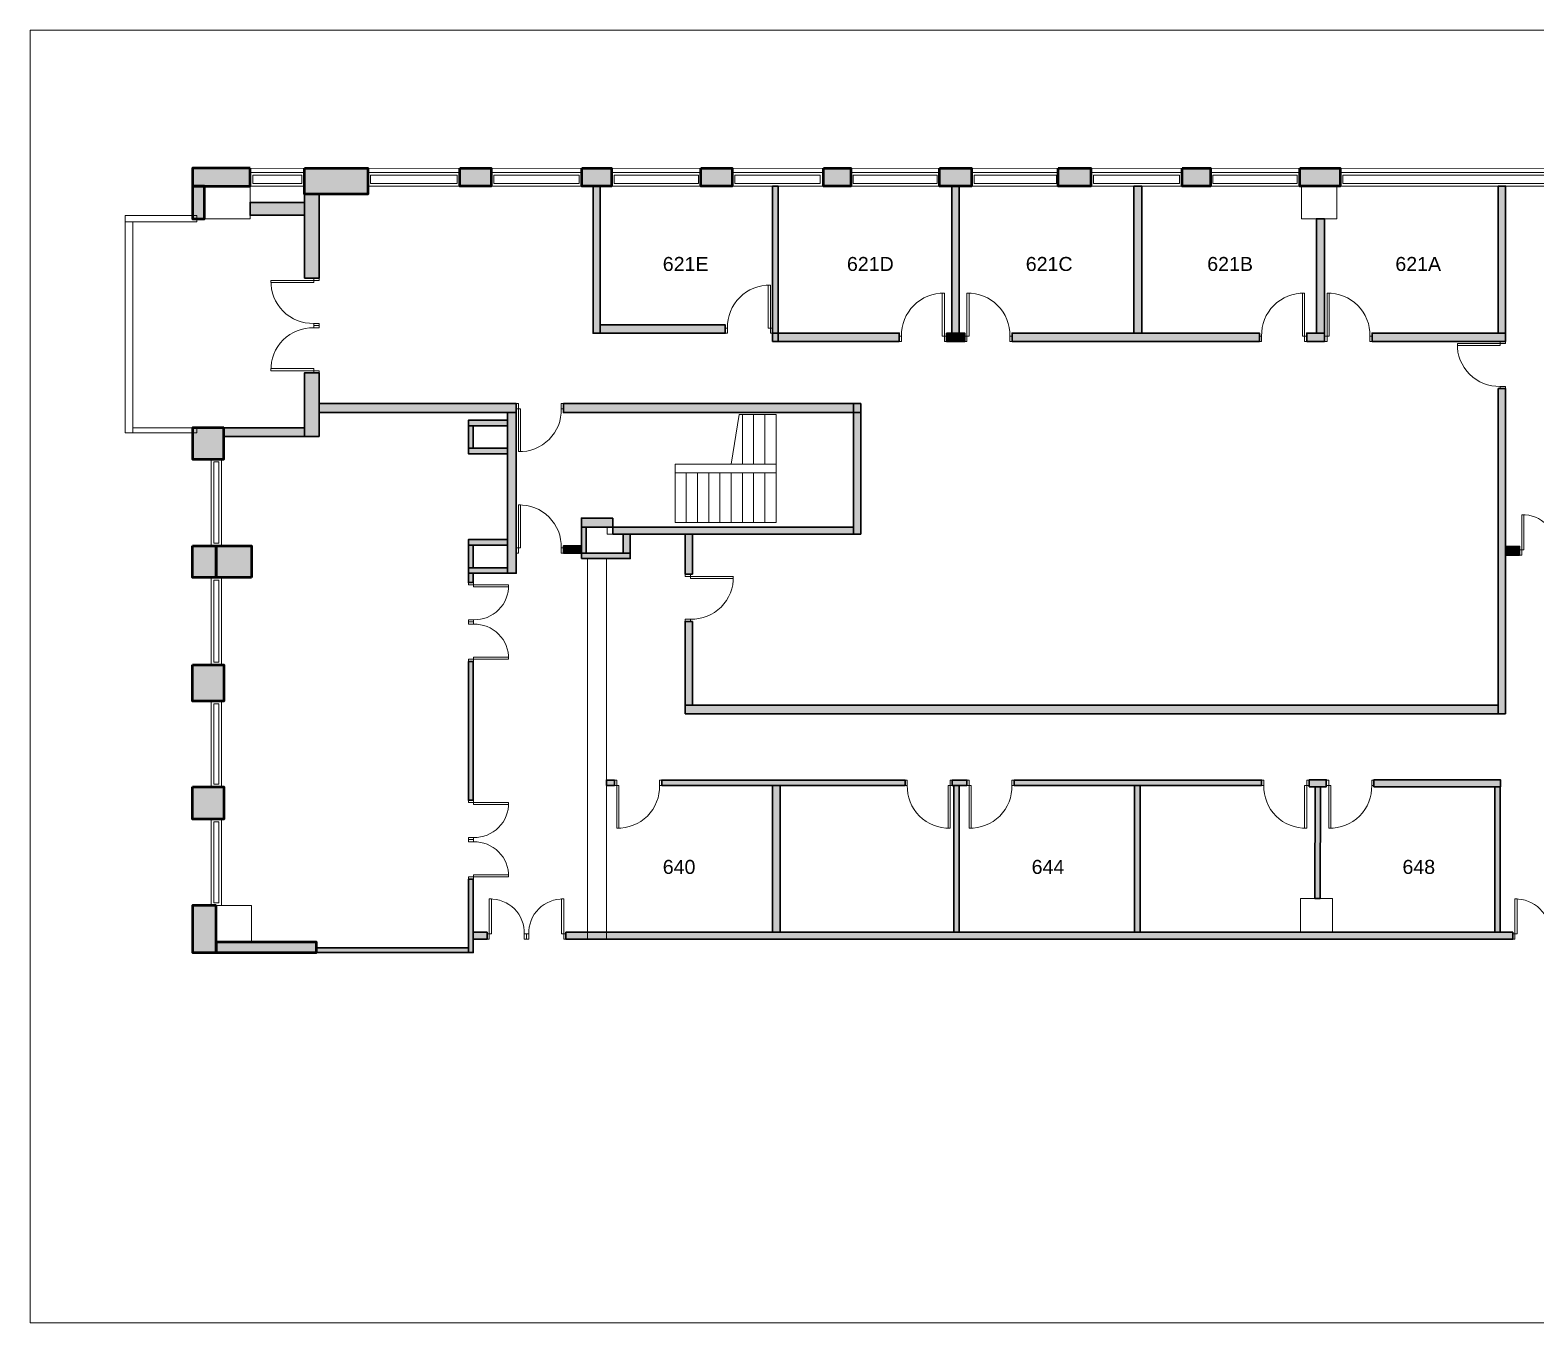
# Model space of a CAD drawing. Header units: millimetres. Extents: x 828494 to 5219521, y -272453 to 431064.
# Drawn here: x 2578504 to 2607153, y 12015 to 36612 of the extents above; entities that cross this region are included whole.
import ezdxf

# ---------------------------------------------------------------- set-up
doc = ezdxf.new("R2010")
doc.units = ezdxf.units.MM
doc.header["$LTSCALE"] = 5
doc.header["$MEASUREMENT"] = 0
doc.linetypes.add('1', pattern=[0])
for name, color, linetype, lineweight in [('Column-Mobius', 1, 'Continuous', 35), ('Elevation dark-Mobius', 40, 'Continuous', 18), ('Off-Mobius', 131, 'Continuous', 9), ('Sheet anno-Mobius', 7, '1', 13), ('Wall 150-Mobius', 50, 'Continuous', 30)]:
    doc.layers.add(name, color=color, linetype=linetype, lineweight=lineweight)
doc.styles.add('mobius1', font='arial.ttf')

# ---------------------------------------------------------------- blocks, each defined once
blk = doc.blocks.new('*U73')
for points in [[(-900, 100), (-858, 100), (-858, 0), (-900, 0)], [(0, 100), (-42, 100), (-42, 0), (0, 0)], [(-42, 0), (-42, -816), (-82, -816), (-82, 0)]]:
    blk.add_lwpolyline(points, close=True)
blk.add_arc((-65, -23), 793, 178.3123, 271.6877)
blk = doc.blocks.new('*U77')
for points in [[(42, 0), (42, 816), (82, 816), (82, 0)], [(0, -100), (42, -100), (42, 0), (0, 0)], [(900, -100), (858, -100), (858, 0), (900, 0)]]:
    blk.add_lwpolyline(points, close=True)
blk.add_arc((65, 23), 793, 358.3123, 91.6877)
blk = doc.blocks.new('*U78')
for points in [[(-750, 100), (-708, 100), (-708, 0), (-750, 0)], [(0, 100), (-42, 100), (-42, 0), (0, 0)], [(-42, 0), (-42, -666), (-82, -666), (-82, 0)]]:
    blk.add_lwpolyline(points, close=True)
blk.add_arc((-61, -19), 647, 178.3123, 271.6877)
blk = doc.blocks.new('*U75')
for points in [[(-42, 0), (-42, 816), (-82, 816), (-82, 0)], [(-900, -100), (-858, -100), (-858, 0), (-900, 0)], [(0, -100), (-42, -100), (-42, 0), (0, 0)]]:
    blk.add_lwpolyline(points, close=True)
blk.add_arc((-65, 23), 793, 88.3123, 181.6877)
blk = doc.blocks.new('*U85')
for points in [[(-900, 100), (-858, 100), (-858, 0), (-900, 0)], [(0, 100), (-42, 100), (-42, 0), (0, 0)], [(-42, 0), (-42, -816), (-82, -816), (-82, 0)]]:
    blk.add_lwpolyline(points, close=True)
blk.add_arc((-65, -23), 793, 178.3123, 271.6877)
blk = doc.blocks.new('*U74')
for points in [[(0, 100), (42, 100), (42, 0), (0, 0)], [(900, 100), (858, 100), (858, 0), (900, 0)], [(42, 0), (42, -816), (82, -816), (82, 0)]]:
    blk.add_lwpolyline(points, close=True)
blk.add_arc((65, -23), 793, 268.3123, 1.6877)
blk = doc.blocks.new('*U86')
for points in [[(-900, 100), (-858, 100), (-858, 0), (-900, 0)], [(0, 100), (-42, 100), (-42, 0), (0, 0)], [(-42, 0), (-42, -816), (-82, -816), (-82, 0)]]:
    blk.add_lwpolyline(points, close=True)
blk.add_arc((-65, -23), 793, 178.3123, 271.6877)

msp = doc.modelspace()

# ---------------------------------------------------------------- hatches: boundary and pattern name
at = {"layer": 'Sheet anno-Mobius', "true_color": 0x000000}
h = msp.add_hatch(color=18, dxfattribs=at)
h.dxf.hatch_style = 1
h.paths.add_polyline_path([(2582689.3, 33986.2), (2581592.1, 33986.2), (2581592.1, 33643.5), (2582689.3, 33643.5)])
h.paths.add_polyline_path([(2581821.3, 33643.5), (2581592.1, 33643.5), (2581592.1, 33021.5), (2581821.3, 33021.5)])
h.paths.add_polyline_path([(2583723.8, 33986.2), (2584927.5, 33986.2), (2584927.5, 33489.4), (2583723.8, 33489.4)])
h.paths.add_polyline_path([(2586681.7, 33986.2), (2587275, 33986.2), (2587275, 33643.5), (2586681.7, 33643.5)])
h.paths.add_polyline_path([(2588999.6, 33986.2), (2589567.4, 33986.2), (2589567.4, 33643.5), (2588999.6, 33643.5)])
h.paths.add_polyline_path([(2591263.7, 33986.2), (2591862, 33986.2), (2591862, 33643.5), (2591263.7, 33643.5)], flags=17)
h.paths.add_polyline_path([(2591263.7, 33986.2), (2591862, 33986.2), (2591862, 33643.5), (2591263.7, 33643.5)], flags=17)
h.paths.add_polyline_path([(2593601.6, 33986.2), (2594116.4, 33986.2), (2594116.4, 33643.5), (2593601.6, 33643.5)])
h.paths.add_polyline_path([(2595803.3, 33986.2), (2596417.6, 33986.2), (2596417.6, 33643.5), (2595803.3, 33643.5)])
h.paths.add_polyline_path([(2598064.4, 33986.2), (2598683.7, 33986.2), (2598683.7, 33643.5), (2598064.4, 33643.5)])
h.paths.add_polyline_path([(2600424.5, 33986.2), (2600959.6, 33986.2), (2600959.6, 33643.5), (2600424.5, 33643.5)])
h.paths.add_polyline_path([(2602661.8, 33986.2), (2603428.8, 33986.2), (2603428.8, 33643.5), (2602661.8, 33643.5)])
h.paths.add_polyline_path([(2610080, 31439.7), (2611463, 31439.7), (2611463, 31749.2), (2610080, 31749.2)])
h.paths.add_polyline_path([(2609802, 30994.2), (2610080, 30994.2), (2610080, 31749.2), (2609802, 31749.2)])
h.paths.add_polyline_path([(2611865.5, 31749.2), (2611463, 31749.2), (2611463, 29516), (2611865.5, 29516)])
h.paths.add_polyline_path([(2611463, 29516), (2610080, 29516), (2610080, 29732.7), (2611463, 29732.7)])
h.paths.add_polyline_path([(2609802, 29516), (2610080, 29516), (2610080, 30122.2), (2609802, 30122.2)])
h.paths.add_polyline_path([(2610080, 29112.7), (2611463, 29112.7), (2611463, 29350), (2610080, 29350)])
h.paths.add_polyline_path([(2609802, 28743.7), (2610080, 28743.7), (2610080, 29350), (2609802, 29350)])
h.paths.add_polyline_path([(2611865.5, 29350), (2611463, 29350), (2611463, 27152.7), (2611865.5, 27152.7)])
h.paths.add_polyline_path([(2611463, 27152.7), (2609802, 27152.7), (2609802, 27369.5), (2611463, 27369.5)])
h.paths.add_polyline_path([(2609802, 27369.5), (2610080, 27369.5), (2610080, 27856.7), (2609802, 27856.7)])
h.paths.add_polyline_path([(2630982.5, 31811.2), (2627439.5, 31811.2), (2627439.5, 31612.2), (2630982.5, 31612.2)])
h.paths.add_polyline_path([(2628076, 31612.2), (2627439.5, 31612.2), (2627439.5, 28591.2), (2628076, 28591.2)])
h.paths.add_polyline_path([(2630982.5, 31612.2), (2630626, 31612.2), (2630626, 28591.2), (2630982.5, 28591.2)])
h.paths.add_polyline_path([(2628809, 28591.2), (2628076, 28591.2), (2628076, 28756.7), (2628809, 28756.7)])
h.paths.add_polyline_path([(2630626, 28591.2), (2629856.8, 28591.2), (2629856.8, 28756.7), (2630626, 28756.7)])
h.paths.add_polyline_path([(2631527.1, 33643.5), (2630858, 33643.5), (2630858, 33025.2), (2631527.1, 33025.2)])
h.paths.add_polyline_path([(2631775.5, 26804.2), (2631521, 26804.2), (2631521, 26185.2), (2631775.5, 26185.2)])
h.paths.add_polyline_path([(2631775.5, 24565.7), (2631357.5, 24565.7), (2631357.5, 23861.2), (2631775.5, 23861.2)])
h.paths.add_polyline_path([(2631775.5, 22223.2), (2631357.5, 22223.2), (2631357.5, 21586.2), (2631775.5, 21586.2)])
edge = h.paths.add_edge_path()
edge.add_line((2631410, 32169.2), (2630858, 32169.2))
edge.add_line((2630858, 32169.2), (2630858, 31811.2))
edge.add_line((2630858, 31811.2), (2630982.5, 31811.2))
edge.add_line((2630982.5, 31811.2), (2630982.5, 28601.7))
edge.add_line((2630982.5, 28601.7), (2631528, 28601.7))
edge.add_line((2631528, 28601.7), (2631528, 32169.2))
edge.add_line((2631528, 32169.2), (2630866.5, 32169.2))
h = msp.add_hatch(color=18, dxfattribs=at)
h.dxf.hatch_style = 1
h.paths.add_polyline_path([(2589352.8, 33643.5), (2589214.3, 33643.5), (2589214.3, 30843.6), (2589352.8, 30843.6)])
h.paths.add_polyline_path([(2592736, 33643.5), (2592631, 33643.5), (2592631, 30690.2), (2592736, 30690.2)])
h.paths.add_polyline_path([(2608431, 33643.5), (2631527.1, 33643.5), (2631527.1, 33966.1), (2608431, 33966.1)])
h.paths.add_polyline_path([(2608789, 32856.2), (2608635.5, 32856.2), (2608635.5, 33643.5), (2608789, 33643.5)])
h.paths.add_polyline_path([(2609286, 33015.7), (2609132.5, 33015.7), (2609132.5, 33643.5), (2609286, 33643.5)])
h.paths.add_polyline_path([(2608789, 33015.7), (2609132.5, 33015.7), (2609132.5, 33120.2), (2608789, 33120.2)])
h.paths.add_polyline_path([(2609802, 30994.2), (2610080, 30994.2), (2610080, 31749.2), (2609802, 31749.2)])
h.paths.add_polyline_path([(2609636, 31749.2), (2609802, 31749.2), (2609802, 30994.2), (2609636, 30994.2)])
h.paths.add_polyline_path([(2608343.5, 31586.7), (2609636, 31586.7), (2609636, 31749.2), (2608343.5, 31749.2)])
h.paths.add_polyline_path([(2609636, 30122.2), (2609802, 30122.2), (2609802, 28743.7), (2609636, 28743.7)])
h.paths.add_polyline_path([(2608635.5, 27331.2), (2609636, 27331.2), (2609636, 27152.7), (2608635.5, 27152.7)])
h.paths.add_polyline_path([(2609636, 27856.7), (2609802, 27856.7), (2609802, 27152.7), (2609636, 27152.7)])
h.paths.add_polyline_path([(2608343.5, 26623.7), (2613281.5, 26623.7), (2613281.5, 26786.7), (2608343.5, 26786.7)])
h.paths.add_polyline_path([(2608635.5, 27152.7), (2608774, 27152.7), (2608774, 26786.7), (2608635.5, 26786.7)])
h.paths.add_polyline_path([(2606575, 23605), (2606436.5, 23605), (2606436.5, 29790.2), (2606575, 29790.2)])
h.paths.add_polyline_path([(2588652, 29507.2), (2594308.5, 29507.2), (2594308.5, 29335.4), (2588652, 29335.4)])
h.paths.add_polyline_path([(2594308.5, 27018.7), (2594167.5, 27018.7), (2594167.5, 29335.4), (2594308.5, 29335.4)])
h.paths.add_polyline_path([(2589592, 27018.7), (2594167.5, 27018.7), (2594167.5, 27152.2), (2589592, 27152.2)])
h.paths.add_polyline_path([(2589922.5, 27018.7), (2589785, 27018.7), (2589785, 26659.7), (2589922.5, 26659.7)])
h.paths.add_polyline_path([(2589592, 27328.7), (2588993.5, 27328.7), (2588993.5, 27152.2), (2589592, 27152.2)])
h.paths.add_polyline_path([(2588993.5, 27152.2), (2589086.5, 27152.2), (2589086.5, 26659.7), (2588993.5, 26659.7)])
h.paths.add_polyline_path([(2588993.5, 26558.2), (2589922.5, 26558.2), (2589922.5, 26659.7), (2588993.5, 26659.7)])
h = msp.add_hatch(color=18, dxfattribs=at)
h.dxf.hatch_style = 1
h.paths.add_polyline_path([(2591263.7, 33986.2), (2591862, 33986.2), (2591862, 33643.5), (2591263.7, 33643.5)])
h = msp.add_hatch(color=18, dxfattribs=at)
h.dxf.hatch_style = 1
h.paths.add_polyline_path([(2596179.7, 30848.7), (2596041.2, 30848.7), (2596041.2, 33643.5), (2596179.7, 33643.5)])
h.paths.add_polyline_path([(2597186.5, 30690.2), (2601892.5, 30690.2), (2601892.5, 30848.7), (2597186.5, 30848.7)])
h.paths.add_polyline_path([(2599656, 33643.5), (2599506.5, 33643.5), (2599506.5, 30848.7), (2599656, 30848.7)])
h.paths.add_polyline_path([(2603129, 33021.5), (2602976.5, 33021.5), (2602976.5, 30848.7), (2603129, 30848.7)])
h.paths.add_polyline_path([(2602792.5, 30690.2), (2603133.5, 30690.2), (2603133.5, 30848.7), (2602792.5, 30848.7)])
h.paths.add_polyline_path([(2604037.5, 30690.2), (2606575, 30690.2), (2606575, 30848.7), (2604037.5, 30848.7)])
h.paths.add_polyline_path([(2606575, 30848.7), (2606436.5, 30848.7), (2606436.5, 33643.5), (2606575, 33643.5)])
h = msp.add_hatch(color=18, dxfattribs=at)
h.dxf.hatch_style = 1
h.paths.add_polyline_path([(2583723.8, 31890), (2584001, 31890), (2584001, 33489.4), (2583723.8, 33489.4)])
h.paths.add_polyline_path([(2583723.8, 33088.5), (2582689.3, 33088.5), (2582689.3, 33332.5), (2583723.8, 33332.5)])
h = msp.add_hatch(color=18, dxfattribs=at)
h.dxf.hatch_style = 1
h.paths.add_polyline_path([(2589352.8, 30843.6), (2591731, 30843.6), (2591731, 31002.1), (2589352.8, 31002.1)])
h = msp.add_hatch(color=18, dxfattribs=at)
h.dxf.hatch_style = 1
h.paths.add_polyline_path([(2592631, 30690.2), (2595041.5, 30690.2), (2595041.5, 30848.7), (2592631, 30848.7)])
h = msp.add_hatch(color=18, dxfattribs=at)
h.dxf.hatch_style = 1
h.paths.add_polyline_path([(2595941.5, 30848.7), (2596286.5, 30848.7), (2596286.5, 30690.2), (2595941.5, 30690.2)])
h = msp.add_hatch(color=18, dxfattribs=at)
h.dxf.hatch_style = 1
h.paths.add_polyline_path([(2587752, 29507.2), (2584001, 29507.2), (2584001, 29335.4), (2587752, 29335.4)])
h.paths.add_polyline_path([(2583723.8, 28881), (2584001, 28881), (2584001, 30090), (2583723.8, 30090)])
h.paths.add_polyline_path([(2582190.8, 29045.9), (2583723.8, 29045.9), (2583723.8, 28881), (2582190.8, 28881)])
at = {"layer": 'Sheet anno-Mobius', "true_color": 0xffffff}
h = msp.add_hatch(color=7, dxfattribs=at)
h.dxf.hatch_style = 1
h.paths.add_polyline_path([(2587585, 29335.4), (2587752, 29335.4), (2587752, 26277.5), (2587585, 26277.5)])
at = {"layer": 'Sheet anno-Mobius', "true_color": 0x000000}
h = msp.add_hatch(color=18, dxfattribs=at)
h.dxf.hatch_style = 1
h.paths.add_polyline_path([(2587585, 29335.4), (2587752, 29335.4), (2587752, 26277.5), (2587585, 26277.5)])
h = msp.add_hatch(color=18, dxfattribs=at)
h.dxf.hatch_style = 1
h.paths.add_polyline_path([(2582190.8, 29045.9), (2581592.1, 29045.9), (2581592.1, 28447.5), (2582190.8, 28447.5)])
h.paths.add_polyline_path([(2582719, 26194.9), (2582046.3, 26194.9), (2582046.3, 26798.4), (2582719, 26798.4)])
h.paths.add_polyline_path([(2581592.1, 26798.4), (2582046.3, 26798.4), (2582046.3, 26194.9), (2581592.1, 26194.9)])
h.paths.add_polyline_path([(2581592.1, 24534.4), (2582190.8, 24534.4), (2582190.8, 23846.3), (2581592.1, 23846.3)])
h.paths.add_polyline_path([(2581592.1, 22216.2), (2582190.8, 22216.2), (2582190.8, 21600.2), (2581592.1, 21600.2)])
h.paths.add_polyline_path([(2582046.3, 19954), (2581592.1, 19954), (2581592.1, 19060.3), (2582046.3, 19060.3)])
h.paths.add_polyline_path([(2582046.3, 19060.3), (2583950.9, 19060.3), (2583950.9, 19256.4), (2582046.3, 19256.4)])
h = msp.add_hatch(color=18, dxfattribs=at)
h.dxf.hatch_style = 1
h.paths.add_polyline_path([(2586842, 26277.5), (2586935, 26277.5), (2586935, 26101), (2586842, 26101)])
h.paths.add_polyline_path([(2586842, 26812), (2586934.5, 26812), (2586934.5, 26383), (2586842, 26383)])
h.paths.add_polyline_path([(2587585, 26812), (2586842, 26812), (2586842, 26917.5), (2587585, 26917.5)])
h.paths.add_polyline_path([(2587585, 26277.5), (2586842, 26277.5), (2586842, 26383), (2587585, 26383)])
h.paths.add_polyline_path([(2586842, 29084.5), (2586934.5, 29084.5), (2586934.5, 28655.5), (2586842, 28655.5)])
h.paths.add_polyline_path([(2587585, 29084.5), (2586842, 29084.5), (2586842, 29190), (2587585, 29190)])
h.paths.add_polyline_path([(2587585, 28550), (2586842, 28550), (2586842, 28655.5), (2587585, 28655.5)])
h.paths.add_polyline_path([(2583950.9, 19060.3), (2583950.9, 19153.3), (2586842, 19153.3), (2586842, 19060.3)])
h.paths.add_polyline_path([(2586842, 20459), (2586935, 20459), (2586935, 19060.3), (2586842, 19060.3)])
h.paths.add_polyline_path([(2587199, 19314.5), (2586935, 19314.5), (2586935, 19447.5), (2587199, 19447.5)])
h.paths.add_polyline_path([(2586842, 24601), (2586935, 24601), (2586935, 21959), (2586842, 21959)])
h = msp.add_hatch(color=18, dxfattribs=at)
h.dxf.hatch_style = 1
h.paths.add_polyline_path([(2591104.5, 27018.7), (2590967, 27018.7), (2590967, 26261), (2591104.5, 26261)])
h = msp.add_hatch(color=18, dxfattribs=at)
h.dxf.hatch_style = 1
h.paths.add_polyline_path([(2588652.1, 26661.2), (2588993.5, 26661.2), (2588993.5, 26798.4), (2588652.1, 26798.4)])
h = msp.add_hatch(color=18, dxfattribs=at)
h.dxf.hatch_style = 1
h.paths.add_polyline_path([(2606575, 26786.7), (2606843.5, 26786.7), (2606843.5, 26623.7), (2606575, 26623.7)])
h = msp.add_hatch(color=18, dxfattribs=at)
h.dxf.hatch_style = 1
h.paths.add_polyline_path([(2591104.5, 25361), (2590967, 25361), (2590967, 23768), (2591104.5, 23768)])
h = msp.add_hatch(color=18, dxfattribs=at)
h.dxf.hatch_style = 1
h.paths.add_polyline_path([(2590967, 23605), (2606436.5, 23605), (2606436.5, 23768), (2590967, 23768)])
h = msp.add_hatch(color=18, dxfattribs=at)
h.dxf.hatch_style = 1
h.paths.add_polyline_path([(2595150, 22342), (2590522.5, 22342), (2590522.5, 22242), (2595150, 22242)])
h.paths.add_polyline_path([(2592631, 22242), (2592772.5, 22242), (2592772.5, 19447.5), (2592631, 19447.5)])
h.paths.add_polyline_path([(2589622.5, 22342), (2589467.5, 22342), (2589467.5, 22242), (2589622.5, 22242)])
h.paths.add_polyline_path([(2606712.5, 19314.5), (2588699, 19314.5), (2588699, 19447.5), (2606712.5, 19447.5)])
h.paths.add_polyline_path([(2596079.5, 22242), (2596183, 22242), (2596183, 19447.5), (2596079.5, 19447.5)])
h.paths.add_polyline_path([(2599517.5, 22242), (2599621, 22242), (2599621, 19447.5), (2599517.5, 19447.5)])
h.paths.add_polyline_path([(2597226.5, 22342), (2601934.5, 22342), (2601934.5, 22242), (2597226.5, 22242)])
h.paths.add_polyline_path([(2596050, 22342), (2596326.5, 22342), (2596326.5, 22242), (2596050, 22242)])
h.paths.add_polyline_path([(2602951.5, 22217), (2603055, 22217), (2603051.5, 20091), (2602948, 20091)])
h.paths.add_polyline_path([(2602842, 22217), (2603164.5, 22217), (2603164.5, 22350), (2602842, 22350)])
h.paths.add_polyline_path([(2604072, 22217), (2606476.6, 22217), (2606476.6, 22350), (2604072, 22350)])
h.paths.add_polyline_path([(2606373, 22217), (2606476.5, 22217), (2606473, 19447.5), (2606369.5, 19447.5)])

# ---------------------------------------------------------------- linework, layer by layer
at = {"color": 240, "lineweight": 50, "true_color": 0xed1f24}
for points in [[(2591263.7, 33986.2), (2591862, 33986.2), (2591862, 33643.5), (2591263.7, 33643.5)], [(2598064.4, 33986.2), (2598683.7, 33986.2), (2598683.7, 33643.5), (2598064.4, 33643.5)], [(2600424.5, 33986.2), (2600959.6, 33986.2), (2600959.6, 33643.5), (2600424.5, 33643.5)]]:
    msp.add_lwpolyline(points, close=True, dxfattribs=at)
at = {"layer": 'Column-Mobius', "color": 18, "lineweight": 50, "true_color": 0x000000}
for points in [[(2582689.3, 33986.2), (2581592.1, 33986.2), (2581592.1, 33643.5), (2582689.3, 33643.5)], [(2583723.8, 33986.2), (2584927.5, 33986.2), (2584927.5, 33489.4), (2583723.8, 33489.4)], [(2586681.7, 33986.2), (2587275, 33986.2), (2587275, 33643.5), (2586681.7, 33643.5)], [(2588999.6, 33986.2), (2589567.4, 33986.2), (2589567.4, 33643.5), (2588999.6, 33643.5)], [(2588999.6, 33986.2), (2589567.4, 33986.2), (2589567.4, 33643.5), (2588999.6, 33643.5)], [(2591263.7, 33986.2), (2591862, 33986.2), (2591862, 33643.5), (2591263.7, 33643.5)], [(2593601.6, 33986.2), (2594116.4, 33986.2), (2594116.4, 33643.5), (2593601.6, 33643.5)], [(2595803.3, 33986.2), (2596417.6, 33986.2), (2596417.6, 33643.5), (2595803.3, 33643.5)], [(2595803.3, 33986.2), (2596417.6, 33986.2), (2596417.6, 33643.5), (2595803.3, 33643.5)], [(2598064.4, 33986.2), (2598683.7, 33986.2), (2598683.7, 33643.5), (2598064.4, 33643.5)], [(2600424.5, 33986.2), (2600959.6, 33986.2), (2600959.6, 33643.5), (2600424.5, 33643.5)], [(2602661.8, 33986.2), (2603428.8, 33986.2), (2603428.8, 33643.5), (2602661.8, 33643.5)], [(2602661.8, 33986.2), (2603428.8, 33986.2), (2603428.8, 33643.5), (2602661.8, 33643.5)], [(2581821.3, 33643.5), (2581592.1, 33643.5), (2581592.1, 33021.5), (2581821.3, 33021.5)], [(2582190.8, 29045.9), (2581592.1, 29045.9), (2581592.1, 28447.5), (2582190.8, 28447.5)], [(2581592.1, 26798.4), (2582046.3, 26798.4), (2582046.3, 26194.9), (2581592.1, 26194.9)], [(2582719, 26194.9), (2582046.3, 26194.9), (2582046.3, 26798.4), (2582719, 26798.4)], [(2581592.1, 24534.4), (2582190.8, 24534.4), (2582190.8, 23846.3), (2581592.1, 23846.3)], [(2581592.1, 22216.2), (2582190.8, 22216.2), (2582190.8, 21600.2), (2581592.1, 21600.2)], [(2582046.3, 19954), (2581592.1, 19954), (2581592.1, 19060.3), (2582046.3, 19060.3)], [(2582046.3, 19060.3), (2583950.9, 19060.3), (2583950.9, 19256.4), (2582046.3, 19256.4)]]:
    msp.add_lwpolyline(points, close=True, dxfattribs=at)
at = {"layer": 'Elevation dark-Mobius'}
for p, q in [((2581592.1, 33986.2), (2582689.3, 33986.2)), ((2581592.1, 33986.2), (2631527.1, 33966.1)), ((2603428.8, 33986.2), (2602661.8, 33986.2))]:
    msp.add_line(p, q, dxfattribs=at)
for points in [[(2578504, 36611.7), (2633695, 36611.7), (2633695, 12014.7), (2578504, 12014.7)], [(2582689.3, 33905), (2583723.8, 33905), (2583723.8, 33643.5), (2582689.3, 33643.5)], [(2582739.3, 33855), (2583673.8, 33855), (2583673.8, 33693.5), (2582739.3, 33693.5)], [(2584927.5, 33905), (2586681.7, 33905), (2586681.7, 33643.5), (2584927.5, 33643.5)], [(2584977.5, 33855), (2586631.7, 33855), (2586631.7, 33693.5), (2584977.5, 33693.5)], [(2587275, 33905), (2588999.6, 33905), (2588999.6, 33643.5), (2587275, 33643.5)], [(2587325, 33855), (2588949.6, 33855), (2588949.6, 33693.5), (2587325, 33693.5)], [(2589567.4, 33905), (2591263.7, 33905), (2591263.7, 33643.5), (2589567.4, 33643.5)], [(2589617.4, 33855), (2591218, 33855), (2591218, 33693.5), (2589617.4, 33693.5)], [(2591862, 33905), (2593601.6, 33905), (2593601.6, 33643.5), (2591862, 33643.5)], [(2591912, 33855), (2593536.6, 33855), (2593536.6, 33693.5), (2591912, 33693.5)], [(2594116.4, 33905), (2595803.3, 33905), (2595803.3, 33643.5), (2594116.4, 33643.5)], [(2594166.4, 33855), (2595759, 33855), (2595759, 33693.5), (2594166.4, 33693.5)], [(2596417.6, 33905), (2598064.4, 33905), (2598064.4, 33643.5), (2596417.6, 33643.5)], [(2596467.6, 33855), (2598031, 33855), (2598031, 33693.5), (2596467.6, 33693.5)], [(2598683.7, 33643.5), (2600424.5, 33643.5), (2600424.5, 33905), (2598683.7, 33905)], [(2598733.7, 33693.5), (2600374.5, 33693.5), (2600374.5, 33855), (2598733.7, 33855)], [(2600959.6, 33643.5), (2602661.8, 33643.5), (2602661.8, 33905), (2600959.6, 33905)], [(2601009.6, 33693.5), (2602611.8, 33693.5), (2602611.8, 33855), (2601009.6, 33855)], [(2603428.8, 33643.5), (2608431, 33643.5), (2608431, 33905), (2603428.8, 33905)], [(2603478.8, 33693.5), (2608381, 33693.5), (2608381, 33855), (2603478.8, 33855)], [(2582689.3, 33021.5), (2581821.3, 33021.5), (2581821.3, 33643.5), (2582689.3, 33643.5)], [(2603368, 33021.5), (2602692.5, 33021.5), (2602692.5, 33643.5), (2603368, 33643.5)], [(2580310, 33082), (2581674, 33082), (2581674, 32966.5), (2580310, 32966.5)], [(2580310, 32966.5), (2580460, 32966.5), (2580460, 28948.4), (2580310, 28948.4)], [(2592055.8, 28354.7), (2591842.2, 28354.7), (2591993.5, 29301.2), (2592055.8, 29301.2)], [(2592269.2, 28354.7), (2592055.8, 28354.7), (2592055.8, 29301.2), (2592269.2, 29301.2)], [(2592482.8, 28354.7), (2592269.2, 28354.7), (2592269.2, 29301.2), (2592482.8, 29301.2)], [(2592696.2, 28354.7), (2592482.8, 28354.7), (2592482.8, 29301.2), (2592696.2, 29301.2)], [(2580460, 28948.4), (2581674, 28948.4), (2581674, 29045.9), (2580460, 29045.9)], [(2582146, 28447.5), (2581951, 28447.5), (2581951, 26803.1), (2582146, 26803.1)], [(2582096, 28397.5), (2582001, 28397.5), (2582001, 26853.1), (2582096, 26853.1)], [(2592696.2, 28189.7), (2590774.8, 28189.7), (2590774.8, 28354.7), (2592696.2, 28354.7)], [(2590988.2, 28189.7), (2590774.8, 28189.7), (2590774.8, 27243.2), (2590988.2, 27243.2)], [(2591201.8, 28189.7), (2590988.2, 28189.7), (2590988.2, 27243.2), (2591201.8, 27243.2)], [(2591415.2, 28189.7), (2591201.8, 28189.7), (2591201.8, 27243.2), (2591415.2, 27243.2)], [(2591628.8, 28189.7), (2591415.2, 28189.7), (2591415.2, 27243.2), (2591628.8, 27243.2)], [(2591842.2, 28189.7), (2591628.8, 28189.7), (2591628.8, 27243.2), (2591842.2, 27243.2)], [(2592055.8, 28189.7), (2591842.2, 28189.7), (2591842.2, 27243.2), (2592055.8, 27243.2)], [(2592269.2, 28189.7), (2592055.8, 28189.7), (2592055.8, 27243.2), (2592269.2, 27243.2)], [(2592482.8, 28189.7), (2592269.2, 28189.7), (2592269.2, 27243.2), (2592482.8, 27243.2)], [(2592696.2, 28189.7), (2592482.8, 28189.7), (2592482.8, 27243.2), (2592696.2, 27243.2)], [(2589484, 27018.7), (2589592, 27018.7), (2589592, 27152.2), (2589484, 27152.2)], [(2589112, 26558.2), (2589467.5, 26558.2), (2589467.5, 19314.5), (2589112, 19314.5)], [(2582146, 26194.9), (2581951, 26194.9), (2581949.8, 24534.4), (2582144.8, 24534.4)], [(2582096, 26144.9), (2582001, 26144.9), (2581999.8, 24584.4), (2582094.8, 24584.4)], [(2582146, 23846.3), (2581951, 23846.3), (2581949.8, 22216.2), (2582144.8, 22216.2)], [(2582096, 23796.3), (2582001, 23796.3), (2581999.8, 22266.2), (2582094.8, 22266.2)], [(2582146, 21600.2), (2581951, 21600.2), (2581949.8, 19954), (2582144.8, 19954)], [(2582096, 21550.2), (2582001, 21550.2), (2581999.8, 20004), (2582094.8, 20004)], [(2603283, 20091), (2602673, 20091), (2602673, 19447.5), (2603283, 19447.5)], [(2582718.5, 19954), (2582046.3, 19954), (2582046.3, 19256.4), (2582718.5, 19256.4)]]:
    msp.add_lwpolyline(points, close=True, dxfattribs=at)
at = {"layer": 'Wall 150-Mobius'}
for points in [[(2589352.8, 30843.6), (2589214.3, 30843.6), (2589214.3, 33643.5), (2589352.8, 33643.5)], [(2589352.8, 30843.6), (2589214.3, 30843.6), (2589214.3, 33643.5), (2589352.8, 33643.5)], [(2592736, 30690.2), (2592631, 30690.2), (2592631, 33643.5), (2592736, 33643.5)], [(2592736, 30848.7), (2592631, 30848.7), (2592631, 33643.5), (2592736, 33643.5)], [(2596179.7, 30848.7), (2596041.2, 30848.7), (2596041.2, 33643.5), (2596179.7, 33643.5)], [(2599656, 33643.5), (2599506.5, 33643.5), (2599506.5, 30848.7), (2599656, 30848.7)], [(2606575, 30848.7), (2606436.5, 30848.7), (2606436.5, 33643.5), (2606575, 33643.5)], [(2583723.8, 33088.5), (2582689.3, 33088.5), (2582689.3, 33332.5), (2583723.8, 33332.5)], [(2583723.8, 31890), (2584001, 31890), (2584001, 33489.4), (2583723.8, 33489.4)], [(2603129, 33021.5), (2602976.5, 33021.5), (2602976.5, 30848.7), (2603129, 30848.7)], [(2589352.8, 30843.6), (2591731, 30843.6), (2591731, 31002.1), (2589352.8, 31002.1)], [(2592631, 30690.2), (2595041.5, 30690.2), (2595041.5, 30848.7), (2592631, 30848.7)], [(2595941.5, 30848.7), (2596286.5, 30848.7), (2596286.5, 30690.2), (2595941.5, 30690.2)], [(2597186.5, 30690.2), (2601892.5, 30690.2), (2601892.5, 30848.7), (2597186.5, 30848.7)], [(2602792.5, 30690.2), (2603133.5, 30690.2), (2603133.5, 30848.7), (2602792.5, 30848.7)], [(2604037.5, 30690.2), (2606575, 30690.2), (2606575, 30848.7), (2604037.5, 30848.7)], [(2583723.8, 28881), (2584001, 28881), (2584001, 30090), (2583723.8, 30090)], [(2606575, 23605), (2606436.5, 23605), (2606436.5, 29790.2), (2606575, 29790.2)], [(2587752, 29507.2), (2584001, 29507.2), (2584001, 29335.4), (2587752, 29335.4)], [(2587585, 29335.4), (2587752, 29335.4), (2587752, 26277.5), (2587585, 26277.5)], [(2588652, 29507.2), (2594308.5, 29507.2), (2594308.5, 29335.4), (2588652, 29335.4)], [(2594308.5, 27018.7), (2594167.5, 27018.7), (2594167.5, 29507.2), (2594308.5, 29507.2)], [(2582190.8, 29045.9), (2583723.8, 29045.9), (2583723.8, 28881), (2582190.8, 28881)], [(2587585, 29084.5), (2586842, 29084.5), (2586842, 29190), (2587585, 29190)], [(2586842, 29084.5), (2586934.5, 29084.5), (2586934.5, 28655.5), (2586842, 28655.5)], [(2587585, 28550), (2586842, 28550), (2586842, 28655.5), (2587585, 28655.5)], [(2589592, 27328.7), (2588993.5, 27328.7), (2588993.5, 27152.2), (2589592, 27152.2)], [(2588993.5, 27152.2), (2589086.5, 27152.2), (2589086.5, 26659.7), (2588993.5, 26659.7)], [(2589592, 27018.7), (2594167.5, 27018.7), (2594167.5, 27152.2), (2589592, 27152.2)], [(2589922.5, 27018.7), (2589785, 27018.7), (2589785, 26659.7), (2589922.5, 26659.7)], [(2591104.5, 27018.7), (2590967, 27018.7), (2590967, 26261), (2591104.5, 26261)], [(2587585, 26812), (2586842, 26812), (2586842, 26917.5), (2587585, 26917.5)], [(2586842, 26812), (2586934.5, 26812), (2586934.5, 26383), (2586842, 26383)], [(2588652.1, 26661.2), (2588993.5, 26661.2), (2588993.5, 26798.4), (2588652.1, 26798.4)], [(2588993.5, 26558.2), (2589922.5, 26558.2), (2589922.5, 26659.7), (2588993.5, 26659.7)], [(2606575, 26786.7), (2606843.5, 26786.7), (2606843.5, 26623.7), (2606575, 26623.7)], [(2587585, 26277.5), (2586842, 26277.5), (2586842, 26383), (2587585, 26383)], [(2586842, 26277.5), (2586935, 26277.5), (2586935, 26101), (2586842, 26101)], [(2591104.5, 25361), (2590967, 25361), (2590967, 23768), (2591104.5, 23768)], [(2586842, 24601), (2586935, 24601), (2586935, 21959), (2586842, 21959)], [(2590967, 23605), (2606436.5, 23605), (2606436.5, 23768), (2590967, 23768)], [(2602842, 22217), (2603164.5, 22217), (2603164.5, 22350), (2602842, 22350)], [(2604072, 22217), (2606476.6, 22217), (2606476.6, 22350), (2604072, 22350)], [(2589622.5, 22342), (2589467.5, 22342), (2589467.5, 22242), (2589622.5, 22242)], [(2595150, 22342), (2590522.5, 22342), (2590522.5, 22242), (2595150, 22242)], [(2592631, 22242), (2592772.5, 22242), (2592772.5, 19447.5), (2592631, 19447.5)], [(2596050, 22342), (2596326.5, 22342), (2596326.5, 22242), (2596050, 22242)], [(2596079.5, 22242), (2596183, 22242), (2596183, 19447.5), (2596079.5, 19447.5)], [(2597226.5, 22342), (2601934.5, 22342), (2601934.5, 22242), (2597226.5, 22242)], [(2599517.5, 22242), (2599621, 22242), (2599621, 19447.5), (2599517.5, 19447.5)], [(2602951.5, 22217), (2603055, 22217), (2603051.5, 20091), (2602948, 20091)], [(2606373, 22217), (2606476.5, 22217), (2606473, 19447.5), (2606369.5, 19447.5)], [(2586842, 20459), (2586935, 20459), (2586935, 19060.3), (2586842, 19060.3)], [(2587199, 19314.5), (2586935, 19314.5), (2586935, 19447.5), (2587199, 19447.5)], [(2606712.5, 19314.5), (2588699, 19314.5), (2588699, 19447.5), (2606712.5, 19447.5)], [(2583950.9, 19060.3), (2583950.9, 19153.3), (2586842, 19153.3), (2586842, 19060.3)]]:
    msp.add_lwpolyline(points, close=True, dxfattribs=at)

# ---------------------------------------------------------------- block references
at = {"layer": 'Off-Mobius', "xscale": -1}
for name, p, rotation in [('*U73', (2583901, 31890), 270), ('*U85', (2592631, 30943.6), 180), ('*U73', (2595941.5, 30790.2), 180), ('*U74', (2596286.5, 30790.2), 180), ('*U73', (2602792.5, 30790.2), 180), ('*U74', (2603137.5, 30790.2), 180), ('*U86', (2606475, 30690.2), 270), ('*U77', (2587752, 29407.2), 180), ('*U78', (2586942, 24601), 90), ('*U75', (2596050, 22242), 180), ('*U75', (2602834.5, 22242), 180), ('*U78', (2586942, 20459), 90), ('*U78', (2588699, 19414.5), 180)]:
    msp.add_blockref(name, p, dxfattribs=dict(at, rotation=rotation))
at = {"layer": 'Off-Mobius'}
for name, p, rotation in [('*U73', (2583901, 30090), 270), ('*U73', (2587752.1, 26761.2), 180), ('*U78', (2606843.5, 26723.7), 180), ('*U78', (2586942, 26101), 89.99999999999999), ('*U73', (2591067, 26261), 89.99999999999999), ('*U75', (2589622.5, 22242), 180), ('*U75', (2596326.5, 22242), 180), ('*U75', (2603172, 22242), 180), ('*U78', (2586942, 21959), 89.99999999999999), ('*U78', (2587199, 19414.5), 180), ('*U78', (2606712.5, 19414.5), 180)]:
    msp.add_blockref(name, p, dxfattribs=dict(at, rotation=rotation))

# ---------------------------------------------------------------- texts
at = {"layer": 'Elevation dark-Mobius', "char_height": 266.7, "attachment_point": 1, "style": 'mobius1'}
for s, insert in [('621E', (2590541, 32295.8)), ('621D', (2594045, 32295.8)), ('621C', (2597447.5, 32295.8)), ('621B', (2600900, 32295.8)), ('621A', (2604479.5, 32295.8)), ('640', (2590541, 20823.8)), ('644', (2597559, 20823.8)), ('648', (2604614.5, 20823.8))]:
    msp.add_mtext_dynamic_manual_height_columns(s, width=2395.5, gutter_width=1, heights=[0], dxfattribs=dict(at, insert=insert))

doc.saveas('drawing.dxf')
